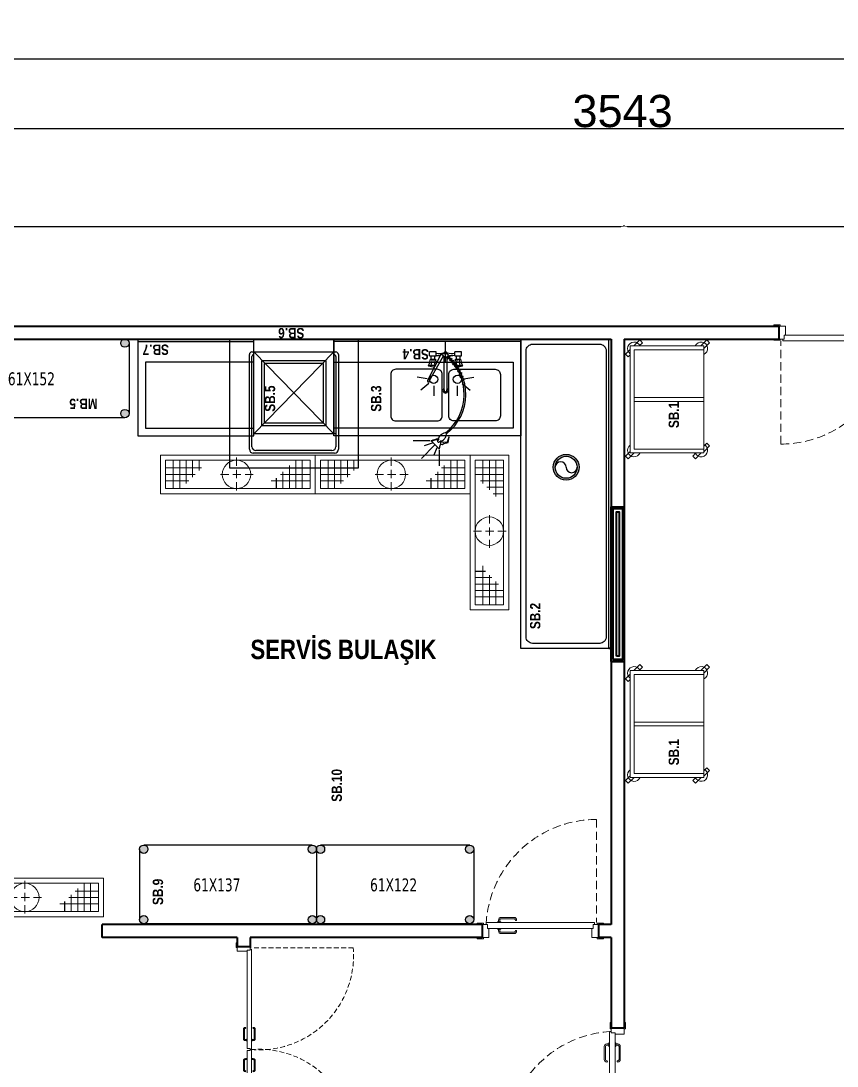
# Model space of a CAD drawing. Header units: centimetres. Extents: x 3125 to 7752, y 12316 to 13705.
# Drawn here: x 4599 to 5231, y 12895 to 13705 of the extents above; entities that cross this region are included whole.
import ezdxf
from ezdxf.enums import TextEntityAlignment as Align
from ezdxf.lldxf.tags import DXFTag

# ---------------------------------------------------------------- set-up
doc = ezdxf.new("R2010")
doc.units = ezdxf.units.CM
doc.linetypes.add('DASHED2', pattern=[9.525, 6.35, -3.175])
doc.linetypes.add('HIDDEN', pattern=[0.375, 0.25, -0.125])
for name, color, linetype in [('0-MUTFAK', 7, 'Continuous'), ('Kıtc-002 Çizgi', 7, 'Continuous'), ('Kıtc-040 Davlumbaz', 4, 'Continuous'), ('sıhhi tesisat', 162, 'Continuous')]:
    doc.layers.add(name, color=color, linetype=linetype)
for name, color, linetype, lineweight in [('_AR TEFRİS_Pen_No__116', 121, 'Continuous', 13), ('A_frame', 167, 'Continuous', 9), ('A_strc-prf', 115, 'Continuous', 9), ('A_text', 7, 'Continuous', 9), ('BL-C', 140, 'Continuous', 0), ('DUVAR', 1, 'Continuous', 40), ('yerizg-a', 7, 'Continuous', 15), ('yerizg-b', 7, 'Continuous', 9)]:
    doc.layers.add(name, color=color, linetype=linetype, lineweight=lineweight)
doc.styles.add('GZP', font='ARIALN.TTF')
doc.styles.add('ROMANS', font='ROMANSTW.SHX', dxfattribs={"width": 0.8})
doc.styles.get("Standard").update_dxf_attribs({"font": 'arial.ttf'})
doc.styles.add('STYLE1', font='tahoma.ttf', dxfattribs={"height": 18})
tags = doc.linetypes.add('DASHED', pattern=[0.75, 0.5, -0.25]).pattern_tags.tags
tags[6:7] = [DXFTag(74, 4), DXFTag(75, 0), DXFTag(340, '0'), DXFTag(46, 1.0), DXFTag(50, 0.0), DXFTag(44, 0.0), DXFTag(45, 0.0)]
tags[4:5] = [DXFTag(74, 4), DXFTag(75, 0), DXFTag(340, '0'), DXFTag(46, 1.0), DXFTag(50, 0.0), DXFTag(44, 0.0), DXFTag(45, 0.0)]
doc.dimstyles.new('ISO-25', dxfattribs={"dimtxt": 2.5, "dimasz": 2.5, "dimexe": 1.25, "dimexo": 0.625, "dimtad": 1, "dimtxsty": 'Standard', "dimcen": 2.5, "dimadec": 0, "dimazin": 0, "dimtfac": 1, "dimtmove": 0, "dimatfit": 3, "dimfxl": 1, "dimarcsym": 0})

# ---------------------------------------------------------------- blocks, each defined once
blk = doc.blocks.new('K-160')
at = {"layer": 'A_frame', "linetype": 'HIDDEN', "ltscale": 15}
for points in [[(-717.86, 19080.71, -0.462383), (-796.77, 19159.65), (-717.86, 19159.65)], [(-717.86, 19080.71, 0.462383), (-796.77, 19001.77), (-717.86, 19001.77)]]:
    blk.add_lwpolyline(points, format="xyb", dxfattribs=at)
at = {"layer": 'A_frame'}
for points in [[(-717.49, 19159.98), (-717.49, 19163.62), (-716.77, 19163.62), (-716.77, 19160.71), (-716.77, 19159.98)], [(-714.58, 19157.07), (-714.58, 19157.8), (-716.77, 19157.8), (-716.77, 19160.71), (-706.76, 19160.71), (-706.76, 19157.07)], [(-706.76, 19159.98), (-706.76, 19160.71), (-706.76, 19163.62), (-706.04, 19163.62), (-706.04, 19159.98)], [(-716.77, 19081.44), (-716.77, 19080.71), (-717.86, 19080.71), (-717.86, 19158.53), (-716.77, 19158.53), (-716.77, 19157.8), (-714.58, 19157.8), (-714.58, 19157.07), (-714.58, 19081.44)], [(-716.77, 19079.98), (-716.77, 19080.71), (-717.86, 19080.71), (-717.86, 19002.89), (-716.77, 19002.89), (-716.77, 19003.62), (-714.58, 19003.62), (-714.58, 19004.35), (-714.58, 19079.98)], [(-718.22, 19074.35), (-718.22, 19072.35), (-717.86, 19072.35), (-717.86, 19074.35)], [(-714.58, 19074.35), (-714.58, 19072.35), (-714.22, 19072.35), (-714.22, 19074.35)], [(-717.49, 19001.44), (-717.49, 18997.8), (-716.77, 18997.8), (-716.77, 19000.71), (-716.77, 19001.44)], [(-714.58, 19004.35), (-714.58, 19003.62), (-716.77, 19003.62), (-716.77, 19000.71), (-706.76, 19000.71), (-706.76, 19004.35)], [(-706.76, 19001.44), (-706.76, 19000.71), (-706.76, 18997.8), (-706.04, 18997.8), (-706.04, 19001.44)]]:
    blk.add_lwpolyline(points, close=True, dxfattribs=at)
for points in [[(-720.77, 19089.16), (-720.77, 19096.43, -0.414214), (-719.31, 19097.89, -0.91685), (-719.31, 19097.16, 0.414214), (-720.04, 19096.43), (-720.04, 19089.16, 0.414214), (-719.31, 19088.43), (-718.22, 19088.43), (-718.22, 19087.71), (-719.31, 19087.71, -0.414214)], [(-713.13, 19087.71), (-714.22, 19087.71), (-714.22, 19088.43), (-713.13, 19088.43, 0.414214), (-712.4, 19089.16), (-712.4, 19096.43, 0.414214), (-713.13, 19097.16, -0.91685), (-713.13, 19097.89, -0.414214), (-711.67, 19096.43), (-711.67, 19089.16, -0.414214)], [(-720.77, 19072.26), (-720.77, 19064.99, 0.414214), (-719.31, 19063.53, 0.91685), (-719.31, 19064.26, -0.414214), (-720.04, 19064.99), (-720.04, 19072.26, -0.414214), (-719.31, 19072.99), (-718.22, 19072.99), (-718.22, 19073.72), (-719.31, 19073.72, 0.414214)], [(-713.13, 19073.72), (-714.22, 19073.72), (-714.22, 19072.99), (-713.13, 19072.99, -0.414214), (-712.4, 19072.26), (-712.4, 19064.99, -0.414214), (-713.13, 19064.26, 0.91685), (-713.13, 19063.53, 0.414214), (-711.67, 19064.99), (-711.67, 19072.26, 0.414214)]]:
    blk.add_lwpolyline(points, format="xyb", close=True, dxfattribs=at)
blk = doc.blocks.new('WE2')
at = {"layer": 'A_strc-prf', "linetype": 'DASHED2', "elevation": 0}
blk.add_lwpolyline([(-2278.77, 19384.01, -0.392696), (-2193.23, 19464.02), (-2193.23, 19384.01)], format="xyb", dxfattribs=at)
blk.add_lwpolyline([(-2278.77, 19384.01, -0.392696), (-2193.23, 19464.02), (-2193.23, 19384.01)], format="xyb", dxfattribs=at)
at = {"layer": 'A_strc-prf', "elevation": 0}
for points in [[(-2267.15, 19388.01), (-2257.15, 19388.01, -0.414214), (-2255.15, 19386.01, -0.91685), (-2256.15, 19386.01, 0.414214), (-2257.15, 19387.01), (-2267.15, 19387.01, 0.414214), (-2268.15, 19386.01), (-2268.15, 19384.51), (-2269.15, 19384.51), (-2269.15, 19386.01, -0.414214)], [(-2267.15, 19388.01), (-2257.15, 19388.01, -0.414214), (-2255.15, 19386.01, -0.91685), (-2256.15, 19386.01, 0.414214), (-2257.15, 19387.01), (-2267.15, 19387.01, 0.414214), (-2268.15, 19386.01), (-2268.15, 19384.51), (-2269.15, 19384.51), (-2269.15, 19386.01, -0.414214)], [(-2269.15, 19377.51), (-2269.15, 19379.01), (-2268.15, 19379.01), (-2268.15, 19377.51, 0.414214), (-2267.15, 19376.51), (-2257.15, 19376.51, 0.414214), (-2256.15, 19377.51, -0.91685), (-2255.15, 19377.51, -0.414214), (-2257.15, 19375.51), (-2267.15, 19375.51, -0.414214)], [(-2269.15, 19377.51), (-2269.15, 19379.01), (-2268.15, 19379.01), (-2268.15, 19377.51, 0.414214), (-2267.15, 19376.51), (-2257.15, 19376.51, 0.414214), (-2256.15, 19377.51, -0.91685), (-2255.15, 19377.51, -0.414214), (-2257.15, 19375.51), (-2267.15, 19375.51, -0.414214)]]:
    blk.add_lwpolyline(points, format="xyb", close=True, dxfattribs=at)
for points in [[(-2285.77, 19383.51), (-2280.77, 19383.51), (-2280.77, 19382.51), (-2281.77, 19382.51), (-2285.77, 19382.51)], [(-2285.77, 19383.51), (-2280.77, 19383.51), (-2280.77, 19382.51), (-2281.77, 19382.51), (-2285.77, 19382.51)], [(-2281.77, 19382.51), (-2277.77, 19382.51), (-2277.77, 19379.51), (-2276.77, 19379.51), (-2276.77, 19372.51), (-2281.77, 19372.51)], [(-2281.77, 19382.51), (-2277.77, 19382.51), (-2277.77, 19379.51), (-2276.77, 19379.51), (-2276.77, 19372.51), (-2281.77, 19372.51)], [(-2277.77, 19382.51), (-2278.77, 19382.51), (-2278.77, 19384.01), (-2194.77, 19384.01), (-2194.77, 19382.51), (-2195.77, 19382.51), (-2195.77, 19379.51), (-2196.77, 19379.51), (-2277.77, 19379.51)], [(-2277.77, 19382.51), (-2278.77, 19382.51), (-2278.77, 19384.01), (-2194.77, 19384.01), (-2194.77, 19382.51), (-2195.77, 19382.51), (-2195.77, 19379.51), (-2196.77, 19379.51), (-2277.77, 19379.51)], [(-2270.03, 19384.51), (-2267.28, 19384.51), (-2267.28, 19384.01), (-2270.03, 19384.01)], [(-2270.03, 19384.51), (-2267.28, 19384.51), (-2267.28, 19384.01), (-2270.03, 19384.01)], [(-2270.03, 19379.51), (-2267.28, 19379.51), (-2267.28, 19379.01), (-2270.03, 19379.01)], [(-2270.03, 19379.51), (-2267.28, 19379.51), (-2267.28, 19379.01), (-2270.03, 19379.01)], [(-2196.77, 19379.51), (-2195.77, 19379.51), (-2195.77, 19382.51), (-2191.77, 19382.51), (-2191.77, 19372.51), (-2196.77, 19372.51)], [(-2196.77, 19379.51), (-2195.77, 19379.51), (-2195.77, 19382.51), (-2191.77, 19382.51), (-2191.77, 19372.51), (-2196.77, 19372.51)], [(-2192.77, 19383.51), (-2187.77, 19383.51), (-2187.77, 19382.51), (-2191.77, 19382.51), (-2192.77, 19382.51)], [(-2192.77, 19383.51), (-2187.77, 19383.51), (-2187.77, 19382.51), (-2191.77, 19382.51), (-2192.77, 19382.51)], [(-2285.77, 19372.51), (-2281.77, 19372.51), (-2280.77, 19372.51), (-2280.77, 19371.51), (-2285.77, 19371.51)], [(-2285.77, 19372.51), (-2281.77, 19372.51), (-2280.77, 19372.51), (-2280.77, 19371.51), (-2285.77, 19371.51)], [(-2192.77, 19372.51), (-2191.77, 19372.51), (-2187.77, 19372.51), (-2187.77, 19371.51), (-2192.77, 19371.51)], [(-2192.77, 19372.51), (-2191.77, 19372.51), (-2187.77, 19372.51), (-2187.77, 19371.51), (-2192.77, 19371.51)]]:
    blk.add_lwpolyline(points, close=True, dxfattribs=at)
blk = doc.blocks.new('A$C39C0529D')
at = {"lineweight": -2}
h = blk.add_hatch(color=256, dxfattribs=at)
h.paths.add_polyline_path([(6.4, 57.8, 1), (0, 57.8, 1)])
h.paths.add_polyline_path([(0, 3.2, 1), (6.4, 3.2, 1)])
h = blk.add_hatch(color=256, dxfattribs=at)
h.paths.add_polyline_path([(115.6, 57.8, 1), (122, 57.8, 1)])
h.paths.add_polyline_path([(122, 3.2, 1), (115.6, 3.2, 1)])
for p, q in [((0, 57.79), (0, 3.2)), ((118.8, 61), (3.2, 61)), ((122, 57.79), (122, 3.2)), ((118.8, 0), (3.2, 0))]:
    blk.add_line(p, q)
for centre in [(3.2, 57.8), (118.8, 57.8), (3.2, 3.2), (118.8, 3.2)]:
    blk.add_circle(centre, 3.2)
at = {"style": 'STYLE1', "width": 0.8}
blk.add_text('61X122', height=10, dxfattribs=at).set_placement((41.61, 25.15))
blk = doc.blocks.new('FDSDDSDF')
at = {"color": 7, "linetype": 'ByBlock', "lineweight": -2}
for p, q in [((2048.78, 2220.75), (2048.78, 2223.85)), ((2048.78, 2220.75), (2053.98, 2220.75)), ((2050.08, 2218.26), (2050.08, 2220.75)), ((2052.68, 2220.75), (2052.68, 2218.26)), ((2053.98, 2220.75), (2053.98, 2223.85)), ((2060.15, 2222.34), (2060.15, 2222.88)), ((2062.1, 2222.88), (2062.1, 2222.34)), ((2068.28, 2220.75), (2068.28, 2223.84)), ((2068.28, 2220.75), (2073.48, 2220.75)), ((2069.58, 2218.26), (2069.58, 2220.75)), ((2072.18, 2220.75), (2072.18, 2218.26)), ((2073.48, 2220.75), (2073.48, 2223.84)), ((2049.43, 2218.26), (2053.33, 2218.26)), ((2060.15, 2193.89), (2060.15, 2220.37)), ((2062.1, 2220.03), (2062.1, 2193.89)), ((2068.93, 2218.26), (2072.83, 2218.26))]:
    blk.add_line(p, q, dxfattribs=at)
at = {"color": 7}
for p, q in [((2063.48, 2221.34), (2061.39, 2219.35)), ((2063.78, 2221.05), (2061.69, 2219.06)), ((2064.17, 2220.55), (2062.09, 2218.56)), ((2064.77, 2220.25), (2062.68, 2218.26)), ((2066.26, 2218.86), (2064.17, 2216.87)), ((2067.55, 2217.36), (2065.47, 2215.37)), ((2068.75, 2215.77), (2066.66, 2213.78)), ((2070.14, 2214.28), (2068.05, 2212.29)), ((2071.43, 2212.39), (2069.34, 2210.4)), ((2072.94, 2210.02), (2070.51, 2208.46)), ((2073.93, 2207.53), (2071.51, 2205.97)), ((2074.92, 2204.84), (2072.21, 2203.84)), ((2075.71, 2202.45), (2073.01, 2201.46)), ((2063.66, 2157.71), (2062.48, 2153.96)), ((2063.07, 2153.74), (2063.93, 2157.66)), ((2063.93, 2157.66), (2063.66, 2157.71)), ((2049.33, 2154.97), (2035.96, 2154.97)), ((2052.63, 2151.51), (2042.42, 2141.14)), ((2050.68, 2153.16), (2044.67, 2150.91)), ((2049.9, 2154.92), (2056.29, 2148.6)), ((2054.29, 2149.56), (2052.03, 2143.69)), ((2056.24, 2148.05), (2056.24, 2135.43)), ((2057.6, 2152.29), (2058.51, 2151.97)), ((2059.64, 2153.63), (2057.7, 2154.06)), ((2058.51, 2151.97), (2059.8, 2152.88)), ((2062.48, 2153.96), (2059.64, 2153.63)), ((2059.8, 2152.88), (2063.07, 2153.74))]:
    blk.add_line(p, q, dxfattribs=at)
blk.add_lwpolyline([(2057.75, 2222.34), (2047.17, 2201.77, 1.623199), (2048.67, 2201.77), (2059.52, 2220.89)], format="xyb", dxfattribs=at)
at = {"color": 7, "linetype": 'ByBlock', "lineweight": -2}
for points in [[(2053.98, 2223.85), (2048.78, 2223.85)], [(2073.48, 2223.84), (2068.28, 2223.84)]]:
    blk.add_lwpolyline(points, dxfattribs=at)
at = {"color": 7}
blk.add_lwpolyline([(2063.48, 2221.34), (2062.23, 2222.34), (2057.75, 2222.34), (2061.39, 2219.35)], dxfattribs=at)
blk.add_lwpolyline([(2061.7, 2160.9, 0.239534), (2060.94, 2161.14, 0.084415), (2058.91, 2160.42, 0.042268), (2056.95, 2159.1, 0.030917), (2055.17, 2156.41, 0.018265), (2049.9, 2154.92, 0.015636), (2056.12, 2156.42, 0.092743), (2054.88, 2154.91, 0.239534), (2055.13, 2154.16, 0.239534), (2055.89, 2153.92, 0.086481), (2057.65, 2155.07, 0.015152), (2056.29, 2148.6, 0.017666), (2057.69, 2154.09, 0.032293), (2060.05, 2156.1, 0.042268), (2061.31, 2158.1, 0.084415), (2061.96, 2160.15, 0.239534)], format="xyb", close=True, dxfattribs=at)
at = {"color": 7, "linetype": 'ByBlock', "lineweight": -2}
for centre, radius, start, end in [((2055.65, 2240.98), 18.28, 264.74243, 283.07932), ((2055.24, 2195.16), 25.78, 86.08981, 92.79989), ((2061.12, 2221.82), 1.89, 110.21119, 134.66112), ((2061.12, 2222.88), 0.975, 0, 180), ((2061.12, 2221.82), 1.89, 42.21673, 69.50293), ((2066.33, 2241.35), 18.65, 258.22292, 275.99606), ((2067.76, 2185.73), 35.22, 89.1635, 98.04748), ((2048.13, 2213.39), 0.325, 89.99951, 270.00049), ((2048.13, 2213.39), 0.325, 90, 270), ((2039.47, 2218.65), 9.96, 330.31422, 357.79505), ((2048.13, 2213.39), 0.325, 90, 90.00049), ((2049.1, 2210.82), 2.44, 66.48101, 113.51899), ((2048.13, 2213.39), 0.325, 270, 270.00049), ((2051.38, 2220.85), 8.44, 247.35362, 278.97165), ((2050.08, 2213.39), 0.325, 146.42567, 270.00049), ((2038.3, 2218.26), 12.43, 337.23277, 0), ((2051.38, 2209.24), 4.04, 71.21272, 108.78728), ((2064.46, 2218.26), 12.43, 180, 202.76723), ((2052.68, 2213.39), 0.325, 269.99951, 33.57433), ((2053.65, 2210.83), 2.44, 104.56109, 108.13414), ((2063.28, 2218.65), 9.96, 182.20495, 201.19591), ((2055.24, 2195.16), 25.78, 79.99092, 80.78896), ((2061.12, 2221.82), 1.89, 222.21673, 239.08545), ((2058.97, 2218.65), 9.96, 339.37697, 357.79505), ((2057.8, 2218.26), 12.43, 338.70721, 0), ((2070.88, 2209.24), 4.04, 71.21272, 105.13872), ((2070.88, 2220.85), 8.44, 266.18141, 292.64638), ((2083.96, 2218.26), 12.43, 180, 202.76723), ((2072.18, 2213.39), 0.325, 269.99951, 33.57433), ((2073.15, 2210.83), 2.44, 66.42575, 108.13414), ((2082.78, 2218.65), 9.96, 182.20495, 209.68578), ((2074.13, 2213.39), 0.325, 269.99951, 90.00049), ((2061.12, 2193.92), 1.95, 120, 60), ((2061.12, 2193.89), 1.17, 146.44269, 33.55731), ((2061.12, 2193.89), 0.975, 180, 0)]:
    blk.add_arc(centre, radius, start, end, dxfattribs=at)
at = {"color": 7}
for centre, radius, start, end in [((2037.48, 2191.01), 38.13, 308.44147, 49.68275), ((2038.62, 2190.9), 38.31, 307.66313, 50.95723)]:
    blk.add_arc(centre, radius, start, end, dxfattribs=at)
blk = doc.blocks.new('A$C7ED97EAE')
at = {"layer": 'Kıtc-002 Çizgi'}
for p, q in [((3.5, 88.5), (65.5, 88.5)), ((3.5, 15), (3.5, 88.5)), ((65.5, 88.5), (65.5, 15)), ((0, 3), (0, 76.5)), ((2, 78.5), (3.5, 78.5)), ((2, 5), (2, 75)), ((3.5, 78.5), (65.5, 78.5)), ((3.5, 76.5), (3.5, 76.5)), ((65.5, 78.5), (67, 78.5)), ((65.5, 76.5), (65.5, 76.5)), ((67, 75), (67, 5)), ((69, 76.5), (69, 3)), ((65.5, 15), (3.5, 15)), ((67, 15), (65.5, 15)), ((66, 0), (3, 0)), ((64, 2), (5, 2))]:
    blk.add_line(p, q, dxfattribs=at)
at = {"layer": 'Kıtc-002 Çizgi', "linetype": 'DASHED'}
for p, q in [((65.5, 78.5), (3.5, 15)), ((65.5, 15), (3.5, 78.5))]:
    blk.add_line(p, q, dxfattribs=at)
for points in [[(9.5, 21.5), (59.5, 21.5), (59.5, 71.5), (9.5, 71.5)], [(11.5, 23.5), (57.5, 23.5), (57.5, 69.5), (11.5, 69.5)]]:
    blk.add_lwpolyline(points, close=True, dxfattribs=at)
at = {"layer": 'Kıtc-002 Çizgi'}
for centre, radius, start, end in [((2, 76.5), 2, 90, 180), ((3.5, 75), 1.5, 90, 180), ((65.5, 75), 1.5, 0, 90), ((67, 76.5), 2, 0, 90), ((3, 3), 3, 180, 270), ((5, 5), 3, 180, 270), ((64, 5), 3, 270, 0), ((66, 3), 3, 270, 0)]:
    blk.add_arc(centre, radius, start, end, dxfattribs=at)
blk = doc.blocks.new('A$C19852DA0')
at = {"layer": 'Kıtc-002 Çizgi'}
for points in [[(0, 75), (90, 75), (90, 73), (0, 73)], [(0, 75), (90, 75), (90, 0), (0, 0)], [(0, 57), (84, 57), (84, 6), (0, 6)]]:
    blk.add_lwpolyline(points, close=True, dxfattribs=at)
blk = doc.blocks.new('145')
at = {"layer": 'Kıtc-002 Çizgi'}
for p, q in [((-1100.14, 17849.28), (-1105.14, 17855.37)), ((-1096.33, 17850.51), (-1095.21, 17858.32)), ((-1101.8, 17845.37), (-1109.69, 17845.37)), ((-1083.59, 17836.35), (-1067.59, 17836.35)), ((-1101.8, 17827.33), (-1109.69, 17827.33)), ((-1100.14, 17823.42), (-1105.14, 17817.32)), ((-1096.33, 17822.19), (-1095.21, 17814.38))]:
    blk.add_line(p, q, dxfattribs=at)
for points in [[(-1065.59, 17922.85), (-1065.59, 17777.85), (-1140.59, 17777.85), (-1140.59, 17922.85)], [(-1083.59, 17922.85), (-1083.59, 17783.85), (-1134.59, 17783.85), (-1134.59, 17922.85)], [(-1065.59, 17922.85), (-1065.59, 17777.85), (-1067.59, 17777.85), (-1067.59, 17922.85)]]:
    blk.add_lwpolyline(points, close=True, dxfattribs=at)
for points in [[(-1129.09, 17874.85), (-1129.09, 17842.85, 0.414214), (-1125.09, 17838.85), (-1093.09, 17838.85, 0.414214), (-1089.09, 17842.85), (-1089.09, 17874.85, 0.414214), (-1093.09, 17878.85), (-1125.09, 17878.85, 0.414214)], [(-1129.09, 17797.85), (-1129.09, 17829.85, -0.414214), (-1125.09, 17833.85), (-1093.09, 17833.85, -0.414214), (-1089.09, 17829.85), (-1089.09, 17797.85, -0.414214), (-1093.09, 17793.85), (-1125.09, 17793.85, -0.414214)]]:
    blk.add_lwpolyline(points, format="xyb", close=True, dxfattribs=at)
for centre in [(-1096.83, 17845.56), (-1096.83, 17827.13)]:
    blk.add_circle(centre, 3.19, dxfattribs=at)
blk = doc.blocks.new('240')
at = {"layer": 'Kıtc-002 Çizgi'}
h = blk.add_hatch(color=256, dxfattribs=at)
h.paths.add_polyline_path([(-1516.86, 17713.42), (-1516.82, 17712.6), (-1516.86, 17711.78), (-1516.98, 17710.96), (-1517.18, 17710.17), (-1517.45, 17709.39), (-1517.8, 17708.65), (-1518.21, 17707.94), (-1518.7, 17707.28), (-1519.24, 17706.66), (-1519.84, 17706.1), (-1520.5, 17705.6), (-1521.19, 17705.17), (-1521.93, 17704.81), (-1522.7, 17704.51), (-1523.49, 17704.3), (-1524.3, 17704.16), (-1525.12, 17704.1), (-1525.94, 17704.12), (-1526.76, 17704.22), (-1527.56, 17704.4), (-1528.34, 17704.65), (-1529.09, 17704.98), (-1529.81, 17705.38), (-1530.49, 17705.84), (-1531.11, 17706.37), (-1531.69, 17706.96), (-1532.2, 17707.6), (-1532.65, 17708.29), (-1533.03, 17709.02), (-1533.34, 17709.78), (-1533.58, 17710.56), (-1533.74, 17711.37), (-1533.81, 17712.19), (-1533.81, 17713.01), (-1533.74, 17713.83), (-1533.58, 17714.63), (-1533.34, 17715.42), (-1533.03, 17716.18), (-1532.65, 17716.91), (-1532.2, 17717.59), (-1531.69, 17718.23), (-1531.11, 17718.82), (-1530.49, 17719.35), (-1529.81, 17719.82), (-1529.09, 17720.22), (-1528.34, 17720.55), (-1527.56, 17720.8), (-1526.76, 17720.98), (-1525.94, 17721.08), (-1525.12, 17721.1), (-1524.3, 17721.04), (-1523.49, 17720.9), (-1522.7, 17720.68), (-1521.93, 17720.39), (-1521.19, 17720.03), (-1520.5, 17719.59), (-1519.84, 17719.09), (-1519.24, 17718.54), (-1518.7, 17717.92), (-1518.21, 17717.26), (-1517.8, 17716.55), (-1517.45, 17715.8), (-1517.18, 17715.03), (-1516.98, 17714.23)], flags=16)
h.paths.add_polyline_path([(-1515.37, 17713.56), (-1515.32, 17712.6), (-1515.37, 17711.63), (-1515.51, 17710.68), (-1515.74, 17709.74), (-1516.06, 17708.83), (-1516.47, 17707.95), (-1516.96, 17707.12), (-1517.53, 17706.34), (-1518.17, 17705.61), (-1518.88, 17704.95), (-1519.64, 17704.37), (-1520.46, 17703.86), (-1521.33, 17703.43), (-1522.23, 17703.09), (-1523.17, 17702.83), (-1524.12, 17702.67), (-1525.08, 17702.6), (-1526.05, 17702.62), (-1527.01, 17702.74), (-1527.95, 17702.95), (-1528.87, 17703.25), (-1529.76, 17703.63), (-1530.6, 17704.1), (-1531.4, 17704.65), (-1532.13, 17705.28), (-1532.81, 17705.97), (-1533.41, 17706.72), (-1533.94, 17707.53), (-1534.39, 17708.38), (-1534.76, 17709.28), (-1535.03, 17710.2), (-1535.22, 17711.15), (-1535.31, 17712.11), (-1535.31, 17713.08), (-1535.22, 17714.04), (-1535.03, 17714.99), (-1534.76, 17715.92), (-1534.39, 17716.81), (-1533.94, 17717.67), (-1533.41, 17718.48), (-1532.81, 17719.23), (-1532.13, 17719.92), (-1531.4, 17720.54), (-1530.6, 17721.09), (-1529.76, 17721.56), (-1528.87, 17721.95), (-1527.95, 17722.25), (-1527.01, 17722.46), (-1526.05, 17722.57), (-1525.08, 17722.59), (-1524.12, 17722.52), (-1523.17, 17722.36), (-1522.23, 17722.11), (-1521.33, 17721.77), (-1520.46, 17721.34), (-1519.64, 17720.83), (-1518.88, 17720.24), (-1518.17, 17719.58), (-1517.53, 17718.86), (-1516.96, 17718.08), (-1516.47, 17717.24), (-1516.06, 17716.37), (-1515.74, 17715.46), (-1515.51, 17714.52)])
at = {"layer": 'DUVAR', "color": 5}
blk.add_line((-1665.88, 17677.6, 0), (-1665.88, 17679.6, 0), dxfattribs=at)
at = {"layer": 'Kıtc-002 Çizgi'}
blk.add_line((-1665.88, 17679.6, 0), (-1425.88, 17679.6, 0), dxfattribs=at)
at = {"layer": 'Kıtc-002 Çizgi', "elevation": 0}
blk.add_lwpolyline([(-1665.88, 17747.6), (-1425.88, 17747.6), (-1425.88, 17677.6), (-1665.88, 17677.6)], close=True, dxfattribs=at)
blk.add_lwpolyline([(-1656.88, 17743.6), (-1434.88, 17743.6, -0.414214), (-1429.88, 17738.6), (-1429.88, 17686.6, -0.414214), (-1434.88, 17681.6), (-1656.88, 17681.6, -0.414214), (-1661.88, 17686.6), (-1661.88, 17738.6, -0.414214)], format="xyb", close=True, dxfattribs=at)
at = {"layer": 'Kıtc-002 Çizgi'}
for radius in [10, 8.5]:
    blk.add_circle((-1525.32, 17712.6, 0), radius, dxfattribs=at)
for centre, start, end in [((-1525.32, 17716.85, 0), 270, 90), ((-1525.32, 17708.35, 0), 90, 270)]:
    blk.add_arc(centre, 4.25, start, end, dxfattribs=at)
blk = doc.blocks.new('137')
at = {"lineweight": -2}
h = blk.add_hatch(color=256, dxfattribs=at)
h.paths.add_polyline_path([(-1688.01, 18617.04, 1), (-1681.61, 18617.04, 1)])
h.paths.add_polyline_path([(-1681.61, 18562.44, 1), (-1688.01, 18562.44, 1)])
h = blk.add_hatch(color=256, dxfattribs=at)
h.paths.add_polyline_path([(-1557.41, 18617.04, 1), (-1551.01, 18617.04, 1)])
h.paths.add_polyline_path([(-1557.41, 18562.44, 1), (-1551.01, 18562.44, 1)])
for p, q in [((-1688.01, 18617.04), (-1688.01, 18562.44)), ((-1554.21, 18620.24), (-1684.81, 18620.24)), ((-1551.01, 18617.04), (-1551.01, 18562.44)), ((-1554.21, 18559.24), (-1684.81, 18559.24))]:
    blk.add_line(p, q)
for centre in [(-1684.81, 18617.04), (-1554.21, 18617.04), (-1684.81, 18562.44), (-1554.21, 18562.44)]:
    blk.add_circle(centre, 3.2)
at = {"style": 'STYLE1', "width": 0.8}
blk.add_text('61X137', height=10, dxfattribs=at).set_placement((-1646.41, 18584.4))
blk = doc.blocks.new('1254')
at = {"layer": '_AR TEFRİS_Pen_No__116', "color": 252, "linetype": 'Continuous'}
for points in [[(65874.54, 42606.46), (65874.54, 42689.46), (65931.54, 42689.46), (65931.54, 42606.46)], [(65931.54, 42649.46), (65931.54, 42646.46), (65877.54, 42646.46), (65877.54, 42649.46)], [(65877.54, 42646.46), (65877.54, 42649.46), (65931.54, 42649.46), (65931.54, 42646.46)]]:
    blk.add_lwpolyline(points, close=True, dxfattribs=at)
for points in [[(65881.54, 42689.46), (65884.02, 42691.95), (65881.9, 42694.07), (65877.29, 42689.46)], [(65931.54, 42687.46), (65936.02, 42691.95), (65933.9, 42694.07), (65929.29, 42689.46)], [(65874.54, 42682.46), (65873.05, 42680.98), (65870.93, 42683.1), (65874.54, 42686.71)], [(65931.54, 42686.46), (65877.54, 42686.46), (65877.54, 42609.46), (65931.54, 42609.46)], [(65877.54, 42606.46), (65873.05, 42601.98), (65870.93, 42604.1), (65874.54, 42607.71)], [(65931.54, 42607.46), (65936.02, 42611.95), (65933.9, 42614.07), (65931.54, 42611.71)], [(65929.54, 42606.46), (65925.05, 42601.98), (65922.93, 42604.1), (65925.29, 42606.46)]]:
    blk.add_lwpolyline(points, dxfattribs=at)
for centre, start, end in [((65877.54, 42687.46), 23.57818, 233.1301), ((65929.54, 42687.46), 293.57818, 156.42182), ((65877.54, 42608.46), 126.8699, 336.42182), ((65929.54, 42608.46), 203.57818, 66.42182)]:
    blk.add_arc(centre, 5, start, end, dxfattribs=at)
at = {"layer": '_AR TEFRİS_Pen_No__116', "color": 252, "linetype": 'Continuous', "style": 'ROMANS', "width": 0.8}
blk.add_attdef('NO', text='', height=10, rotation=90, dxfattribs=at).set_placement((65922.54, 42667.46), align=Align.MIDDLE)
blk = doc.blocks.new('Y-SIFON')
at = {"layer": 'yerizg-a', "color": 0, "linetype": 'Continuous'}
blk.add_circle((0, 0), 11, dxfattribs=at)
at = {"layer": 'yerizg-b', "color": 0, "linetype": 'DASHED2'}
for points in [[(0, 13), (0, -13)], [(-13, 0), (13, 0)]]:
    blk.add_lwpolyline(points, dxfattribs=at)
blk = doc.blocks.new('FGEWRW')
at = {"layer": 'BL-C', "linetype": 'Continuous'}
for p, q in [((418958.37, 6392413.23, 0), (418958.37, 6392391.23, 0)), ((418963.37, 6392391.23, 0), (418963.37, 6392413.23, 0)), ((418968.37, 6392413.23, 0), (418968.37, 6392395.23, 0)), ((418973.37, 6392413.23, 0), (418973.37, 6392400.23, 0)), ((418978.37, 6392413.23, 0), (418978.37, 6392405.23, 0)), ((419048.37, 6392391.23, 0), (419048.37, 6392409.23, 0)), ((419053.37, 6392413.23, 0), (419053.37, 6392391.23, 0)), ((419058.37, 6392391.23, 0), (419058.37, 6392413.23, 0)), ((418952.37, 6392407.23, 0), (418980.37, 6392407.23, 0)), ((418952.37, 6392402.23, 0), (418975.37, 6392402.23, 0)), ((419064.37, 6392402.23, 0), (419041.37, 6392402.23, 0)), ((419043.37, 6392391.23, 0), (419043.37, 6392404.23, 0)), ((419064.37, 6392407.23, 0), (419046.37, 6392407.23, 0)), ((418952.37, 6392397.23, 0), (418970.37, 6392397.23, 0)), ((419064.37, 6392397.23, 0), (419034.37, 6392397.23, 0))]:
    blk.add_line(p, q, dxfattribs=at)
at = {"layer": 'BL-C', "linetype": 'Continuous', "elevation": 0}
for points in [[(419068.37, 6392417.23), (418948.37, 6392417.23), (418948.37, 6392387.23), (419068.37, 6392387.23)], [(419064.37, 6392413.23), (418952.37, 6392413.23), (418952.37, 6392391.23), (419064.37, 6392391.23)]]:
    blk.add_lwpolyline(points, close=True, dxfattribs=at)
at = {"layer": 'sıhhi tesisat'}
blk.add_line((419038.37, 6392391.23, 0), (419038.37, 6392399.23, 0), dxfattribs=at)
at = {"layer": 'BL-C', "linetype": 'Continuous', "extrusion": (0, 0, -1), "zscale": -1}
blk.add_blockref('Y-SIFON', (-419007.37, 6392402.23, 0), dxfattribs=at)
at = {"layer": 'BL-C', "linetype": 'Continuous', "style": 'ROMANS', "text_generation_flag": 4, "width": 0.8}
blk.add_attdef('YRNO', text='', height=10, rotation=180, dxfattribs=at).set_placement((418965.37, 6392377.23, 0), align=Align.MIDDLE)
blk = doc.blocks.new('*D56')
at = {"layer": 'Defpoints', "color": 0, "transparency": 16777216}
for p in [(5066.28, 13545.49), (3293.78, 13468.33), (5066.28, 13468.33)]:
    blk.add_point(p, dxfattribs=at)
at = {"layer": 'DUVAR', "color": 0, "lineweight": -2, "transparency": 16777216}
for p, q in [((3293.78, 13545.49), (3293.78, 13546.74)), ((3296.28, 13545.49), (5063.78, 13545.49)), ((5066.28, 13545.49), (5066.28, 13546.74))]:
    blk.add_line(p, q, dxfattribs=at)
at = {"layer": 'DUVAR', "color": 0, "transparency": 16777216}
for points in [[(3296.28, 13545.91), (3296.28, 13545.07), (3293.78, 13545.49)], [(5063.78, 13545.91), (5063.78, 13545.07), (5066.28, 13545.49)]]:
    blk.add_solid(points, dxfattribs=at)
at = {"layer": 'DUVAR', "color": 0, "transparency": 16777216, "insert": (4180.03, 13558.89), "char_height": 25, "attachment_point": 5}
blk.add_mtext('1773', dxfattribs=at)
blk = doc.blocks.new('*D57')
at = {"layer": 'Defpoints', "color": 0, "transparency": 16777216}
for p in [(6836.28, 13545.49), (5066.28, 13468.33), (6836.28, 13468.33)]:
    blk.add_point(p, dxfattribs=at)
at = {"layer": 'DUVAR', "color": 0, "lineweight": -2, "transparency": 16777216}
for p, q in [((5066.28, 13545.49), (5066.28, 13546.74)), ((5068.78, 13545.49), (6833.78, 13545.49)), ((6836.28, 13545.49), (6836.28, 13546.74))]:
    blk.add_line(p, q, dxfattribs=at)
at = {"layer": 'DUVAR', "color": 0, "transparency": 16777216}
for points in [[(5068.78, 13545.91), (5068.78, 13545.07), (5066.28, 13545.49)], [(6833.78, 13545.91), (6833.78, 13545.07), (6836.28, 13545.49)]]:
    blk.add_solid(points, dxfattribs=at)
at = {"layer": 'DUVAR', "color": 0, "transparency": 16777216, "insert": (5951.28, 13558.88), "char_height": 25, "attachment_point": 5}
blk.add_mtext('1770', dxfattribs=at)
blk = doc.blocks.new('*D60')
at = {"layer": 'Defpoints', "color": 0, "transparency": 16777216}
for p in [(6836.28, 13621.56), (3293.78, 13468.33), (6836.28, 13468.33)]:
    blk.add_point(p, dxfattribs=at)
at = {"layer": 'DUVAR', "color": 0, "lineweight": -2, "transparency": 16777216}
for p, q in [((3293.78, 13621.56), (3293.78, 13622.81)), ((3296.28, 13621.56), (6833.78, 13621.56)), ((6836.28, 13621.56), (6836.28, 13622.81))]:
    blk.add_line(p, q, dxfattribs=at)
at = {"layer": 'DUVAR', "color": 0, "transparency": 16777216}
for points in [[(3296.28, 13621.98), (3296.28, 13621.14), (3293.78, 13621.56)], [(6833.78, 13621.98), (6833.78, 13621.14), (6836.28, 13621.56)]]:
    blk.add_solid(points, dxfattribs=at)
at = {"layer": 'DUVAR', "color": 0, "transparency": 16777216, "insert": (5065.03, 13634.96), "char_height": 25, "attachment_point": 5}
blk.add_mtext('3543', dxfattribs=at)
blk = doc.blocks.new('*D61')
at = {"layer": 'Defpoints', "color": 0, "transparency": 16777216}
for p in [(3293.78, 13675.22), (3293.78, 13468.33), (7751.86, 13468.33)]:
    blk.add_point(p, dxfattribs=at)
at = {"layer": 'DUVAR', "color": 0, "lineweight": -2, "transparency": 16777216}
for p, q in [((3293.78, 13675.21), (3293.78, 13676.47)), ((7749.36, 13675.22), (3296.28, 13675.22)), ((7751.86, 13675.21), (7751.86, 13676.47))]:
    blk.add_line(p, q, dxfattribs=at)
at = {"layer": 'DUVAR', "color": 0, "transparency": 16777216}
for points in [[(3296.28, 13675.63), (3296.28, 13674.8), (3293.78, 13675.22)], [(7749.36, 13675.63), (7749.36, 13674.8), (7751.86, 13675.22)]]:
    blk.add_solid(points, dxfattribs=at)
at = {"layer": 'DUVAR', "color": 0, "transparency": 16777216, "insert": (5522.82, 13688.61), "char_height": 25, "attachment_point": 5}
blk.add_mtext('4458', dxfattribs=at)
blk = doc.blocks.new('152')
at = {"lineweight": -2}
h = blk.add_hatch(color=256, dxfattribs=at)
h.paths.add_polyline_path([(-1483.21, 18617.04, 1), (-1476.81, 18617.04, 1)])
h.paths.add_polyline_path([(-1476.81, 18562.44, 1), (-1483.21, 18562.44, 1)])
h = blk.add_hatch(color=256, dxfattribs=at)
h.paths.add_polyline_path([(-1337.61, 18617.04, 1), (-1331.21, 18617.04, 1)])
h.paths.add_polyline_path([(-1337.61, 18562.44, 1), (-1331.21, 18562.44, 1)])
for p, q in [((-1483.21, 18617.04), (-1483.21, 18562.44)), ((-1334.41, 18620.24), (-1480.01, 18620.24)), ((-1331.21, 18617.04), (-1331.21, 18562.44)), ((-1334.41, 18559.24), (-1480.01, 18559.24))]:
    blk.add_line(p, q)
for centre in [(-1480.01, 18617.04), (-1334.41, 18617.04), (-1480.01, 18562.44), (-1334.41, 18562.44)]:
    blk.add_circle(centre, 3.2)
at = {"style": 'STYLE1', "width": 0.8}
blk.add_text('61X152', height=10, dxfattribs=at).set_placement((-1425.13, 18584.4))

msp = doc.modelspace()

# ---------------------------------------------------------------- linework, layer by layer
at = {"layer": 'DUVAR', "color": 5}
for p, q in [((3293.78, 13468.33), (5186.28, 13468.33)), ((5186.28, 13458.33), (5186.28, 13468.33)), ((4321.78, 13458.33), (5056.28, 13458.33)), ((4321.78, 13458.33), (5056.28, 13458.33)), ((5056.28, 13458.33), (5056.28, 13004.33)), ((5056.28, 13458.33), (5056.28, 13004.33)), ((5056.28, 13458.33), (5056.28, 13328.33)), ((5066.28, 13458.33), (5066.28, 12924.33)), ((5066.28, 13458.33), (5186.28, 13458.33)), ((5066.28, 13458.33), (5186.28, 13458.33)), ((5056.28, 13328.33), (5066.28, 13328.33)), ((5056.28, 13208.33), (5066.28, 13208.33)), ((4956.28, 13004.33), (4661.78, 13004.33)), ((4661.78, 12994.33), (4661.78, 13004.33)), ((4956.28, 13004.33), (4956.28, 12994.33)), ((5056.28, 13004.33), (5046.28, 13004.33)), ((5056.28, 13004.33), (5046.28, 13004.33)), ((5046.28, 13004.33), (5046.28, 12994.33)), ((4766.28, 12994.33), (4661.78, 12994.33)), ((4766.28, 12994.33), (4766.28, 12987.33)), ((4776.28, 12994.33), (4776.28, 12987.33)), ((4956.28, 12994.33), (4776.28, 12994.33)), ((5056.28, 12994.33), (5046.28, 12994.33)), ((5056.28, 12994.33), (5056.28, 12924.33)), ((5056.28, 12994.33), (5056.28, 12924.33)), ((4766.28, 12987.33), (4776.28, 12987.33)), ((5056.28, 12924.33), (5066.28, 12924.33))]:
    msp.add_line(p, q, dxfattribs=at)
for points in [[(5056.28, 13208.33), (5056.28, 13328.33), (5066.28, 13328.33), (5066.28, 13208.33)], [(5057.67, 13209.72), (5057.67, 13326.94), (5064.89, 13326.94), (5064.89, 13209.72)], [(5060.28, 13212.33), (5060.28, 13324.33), (5062.28, 13324.33), (5062.28, 13212.33)]]:
    msp.add_lwpolyline(points, close=True, dxfattribs=at)
at = {"layer": 'Kıtc-040 Davlumbaz', "linetype": 'DASHED', "elevation": 0}
msp.add_lwpolyline([(4760.28, 13358.33), (4860.28, 13358.33), (4860.28, 13458.33), (4760.28, 13458.33)], close=True, dxfattribs=at)

# ---------------------------------------------------------------- block references
at = {"color": 140}
msp.add_blockref('FDSDDSDF', (2866.66, 11224.48), dxfattribs=at)
msp.add_blockref('A$C39C0529D', (4827.72, 13004.9))
at = {"layer": '0-MUTFAK', "color": 0}
for name, p in [('152', (6013.71, -5161.91)), ('1254', (-60803.58, -29236.49, 0)), ('FGEWRW', (-414241.59, -6379048.89, 0)), ('FGEWRW', (-414121.59, -6379048.89, 0)), ('1254', (-60803.58, -29488.14, 0)), ('FGEWRW', (-414405.62, -6379376.93, 0))]:
    msp.add_blockref(name, p, dxfattribs=at)
at = {"layer": '0-MUTFAK', "color": 0, "rotation": 269.9999999999999}
msp.add_blockref('FGEWRW', (-6387440.45, 432316.71, 0), dxfattribs=at)
at = {"layer": 'DUVAR', "color": 5}
for name, p, rotation in [('WE2', (2994.51, 32840.84, 0), 179.9999999999999), ('145', (22764.13, 14523.92), 90), ('240', (22733.88, 14884.21, 0), 90), ('K-160', (4059.52, 31988.04), 180)]:
    msp.add_blockref(name, p, dxfattribs=dict(at, rotation=rotation))
msp.add_blockref('WE2', (7238.05, -6378.19, 0), dxfattribs=at)
at = {"layer": 'DUVAR', "color": 5, "xscale": -1, "rotation": 90}
msp.add_blockref('WE2', (24438.79, 10642.56, 0), dxfattribs=at)
at = {"layer": 'Kıtc-002 Çizgi', "xscale": -1}
msp.add_blockref('A$C19852DA0', (4779.28, 13383.33), dxfattribs=at)
at = {"layer": 'Kıtc-002 Çizgi'}
for name, p in [('A$C7ED97EAE', (4775.78, 13369.83, 0)), ('137', (6378.74, -5554.34))]:
    msp.add_blockref(name, p, dxfattribs=at)

# ---------------------------------------------------------------- texts
at = {"layer": 'A_text', "char_height": 8, "style": 'GZP'}
for s, insert, attachment_point, rotation in [('{\\fArial Narrow|b1|i0|c162|p34;SB.6}', (4818.41, 13458.89), 1, 180), ('{\\fArial Narrow|b1|i0|c162|p34;SB.7}', (4713.39, 13446.04), 1, 180), ('{\\fArial Narrow|b1|i0|c162|p34;SB.4}', (4914.89, 13442.47), 1, 180), ('{\\fArial Narrow|b1|i0|c162|p34;SB.5}', (4787.75, 13401.93), 1, 90), ('{\\fArial Narrow|b1|i0|c162|p34;SB.3}', (4870.02, 13401.93), 1, 90), ('{\\fArial Narrow|b1|i0|c162|p34;MB.5}', (4636.25, 13412.17), 9, 180), ('{\\fArial Narrow|b1|i0|c162|p34;SB.1}', (5100.73, 13389.29), 1, 90), ('{\\fArial Narrow|b1|i0|c162|p34;SB.2}', (4993.29, 13233.36), 1, 90), ('{\\fArial Narrow|b1|i0|c162|p34;SB.1}', (5100.73, 13127.79), 1, 90), ('{\\fArial Narrow|b1|i0|c162|p34;SB.10}', (4839.5, 13099.47, 0), 1, 90), ('{\\fArial Narrow|b1|i0|c162|p34;SB.9}', (4700.87, 13019.47, 0), 1, 90)]:
    msp.add_mtext_dynamic_manual_height_columns(s, width=187.0193, gutter_width=12.5, heights=[0], dxfattribs=dict(at, insert=insert, attachment_point=attachment_point, rotation=rotation))
at = {"layer": 'A_text', "insert": (4776.59, 13225.14), "char_height": 15, "attachment_point": 1, "style": 'GZP'}
msp.add_mtext_dynamic_manual_height_columns('{\\fArial Narrow|b1|i0|c162|p34;SERVİS BULAŞIK}', width=187.0193, gutter_width=12.5, heights=[0], dxfattribs=at)

# ---------------------------------------------------------------- dimensions: what is measured, and where the dimension line sits
at = {"layer": 'DUVAR', "color": 5}
for base, p1, p2, picture, middle in [((3293.78, 13675.22), (7751.86, 13468.33), (3293.78, 13468.33), '*D61', (5522.82, 13688.61)), ((6836.27985823, 13621.56031841), (3293.77985823, 13468.32949364), (6836.27985823, 13468.32949364), '*D60', (5065.02985823, 13634.9581697)), ((5066.27985823, 13545.49002121), (3293.77985823, 13468.32949364), (5066.27985823, 13468.32949364), '*D56', (4180.02985823, 13558.8878725)), ((6836.28, 13545.49), (5066.28, 13468.33), (6836.28, 13468.33), '*D57', (5951.28, 13558.88))]:
    dim = msp.add_linear_dim(base=base, p1=p1, p2=p2, dimstyle='ISO-25', override={"dimtxt": 25, "dimdec": 0, "dimtdec": 0, "dimfxl": 0.0025, "dimfxlon": 1}, dxfattribs=at)
    dim.commit()
    dim.dimension.update_dxf_attribs({"geometry": picture, "text_midpoint": middle})

doc.saveas('drawing.dxf')
